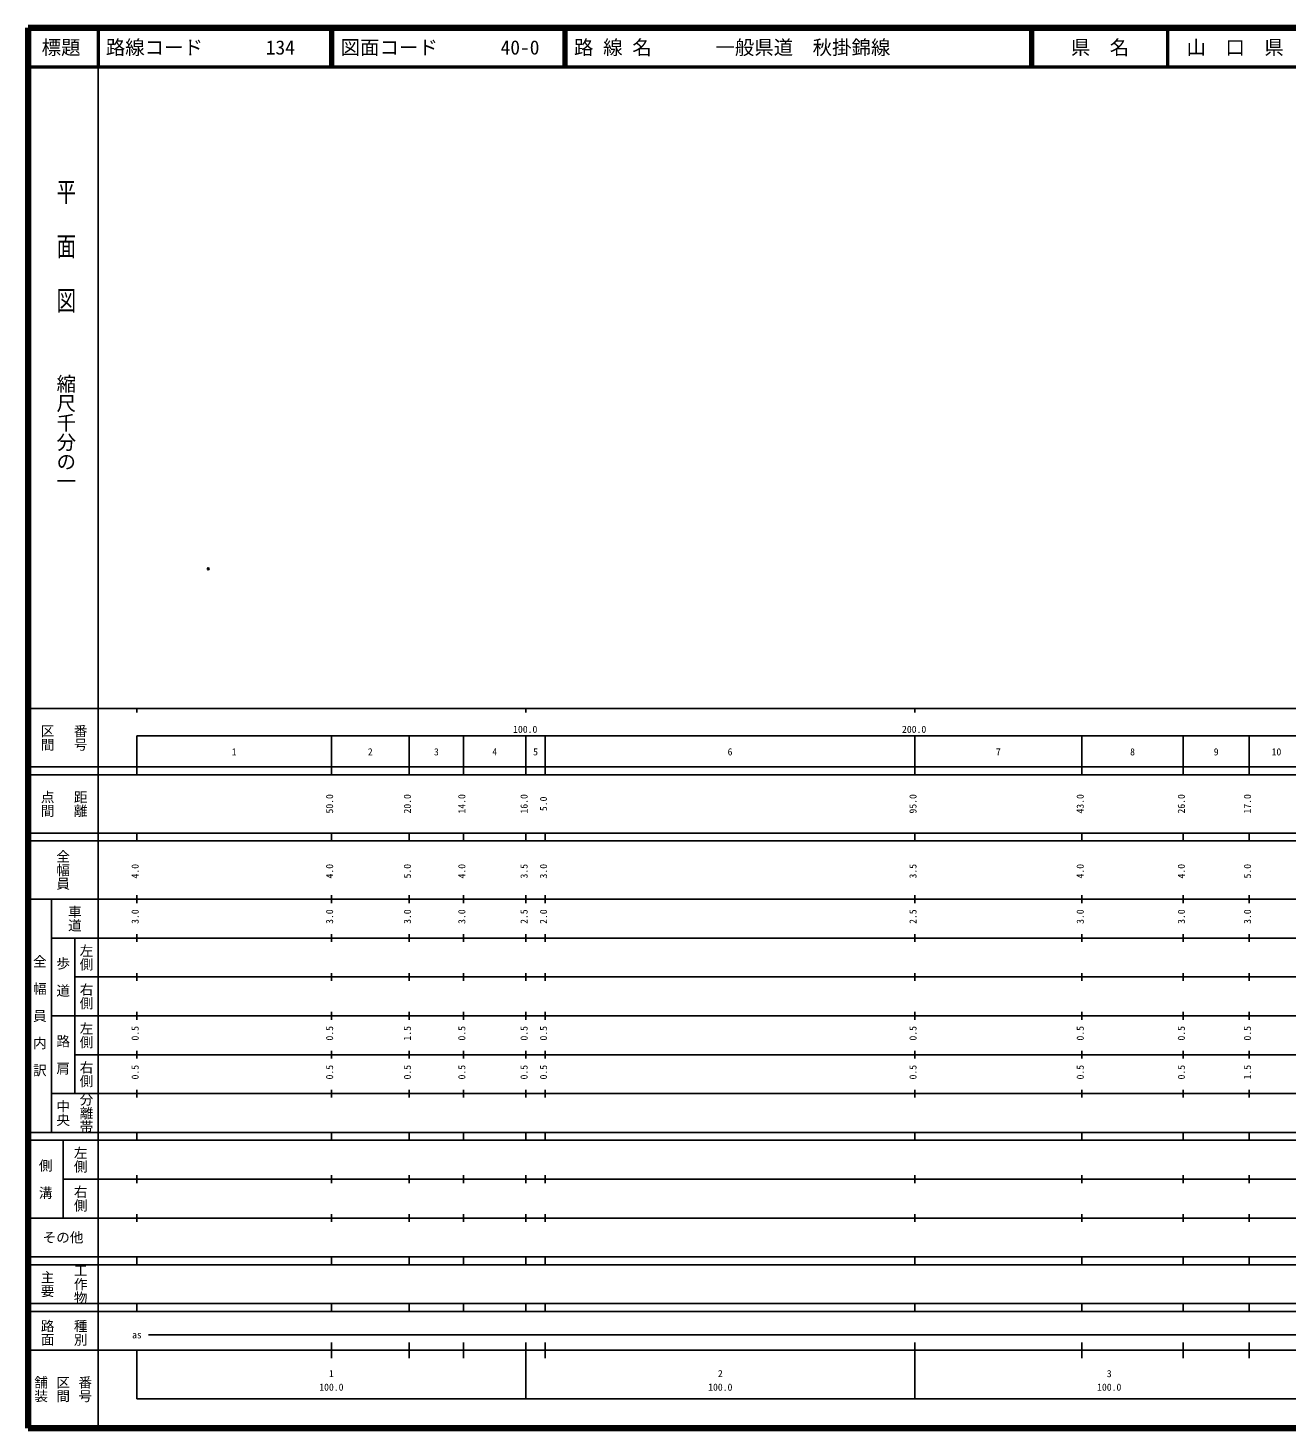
# Model space of a CAD drawing. Units: millimetres on the paper. Extents: x 40 to 680, y 20 to 380.
# Drawn here: x 40 to 363.7, y 20 to 380 of the extents above; entities that cross this region are included whole.
import ezdxf
from ezdxf.enums import TextEntityAlignment as Align

# ---------------------------------------------------------------- set-up
doc = ezdxf.new("R2010")
doc.units = ezdxf.units.MM
doc.header["$PDMODE"] = 32
doc.header["$PDSIZE"] = 0.5
doc.layers.add('M-OTRS', color=6, linetype='Continuous')
doc.layers.add('M-TTL-TXT', color=7, linetype='Continuous')
for name, color, linetype, lineweight in [('M-TTL', 2, 'Continuous', 140), ('M-TTL-BAND', 7, 'Continuous', 25), ('M-TTL-LINE', 7, 'Continuous', 50)]:
    doc.layers.add(name, color=color, linetype=linetype, lineweight=lineweight)
doc.styles.add('@ＭＳ ゴシック', font='')
doc.styles.add('ＭＳ ゴシック', font='')
doc.styles.get('@ＭＳ ゴシック').set_extended_font_data('@MS Gothic')
doc.styles.get('ＭＳ ゴシック').set_extended_font_data('MS Gothic')

msp = doc.modelspace()

# ---------------------------------------------------------------- linework, layer by layer
at = {"layer": 'M-OTRS'}
msp.add_point((86.36, 240.963), dxfattribs=at)
at = {"layer": 'M-TTL'}
for p, q in [((40, 380), (40, 20)), ((680, 380), (40, 380)), ((40, 20), (680, 20))]:
    msp.add_line(p, q, dxfattribs=at)
at = {"layer": 'M-TTL-BAND'}
for p, q in [((58, 370), (58, 20)), ((40, 205), (579, 205)), ((68, 205), (68, 204)), ((168, 205), (168, 204)), ((268, 205), (268, 204)), ((68, 198), (579, 198)), ((68, 198), (68, 188)), ((118, 188), (118, 198)), ((138, 188), (138, 198)), ((152, 188), (152, 198)), ((168, 188), (168, 198)), ((173, 188), (173, 198)), ((268, 188), (268, 198)), ((311, 188), (311, 198)), ((337, 188), (337, 198)), ((354, 188), (354, 198)), ((40, 190), (579, 190)), ((40, 188), (579, 188)), ((40, 173), (579, 173)), ((68, 171), (68, 173)), ((118, 171), (118, 173)), ((138, 171), (138, 173)), ((152, 171), (152, 173)), ((168, 171), (168, 173)), ((173, 171), (173, 173)), ((268, 171), (268, 173)), ((311, 171), (311, 173)), ((337, 171), (337, 173)), ((354, 171), (354, 173)), ((40, 171), (579, 171)), ((40, 156), (579, 156)), ((46, 96), (46, 156)), ((68, 155), (68, 157)), ((118, 155), (118, 157)), ((138, 155), (138, 157)), ((152, 155), (152, 157)), ((168, 155), (168, 157)), ((173, 155), (173, 157)), ((268, 155), (268, 157)), ((311, 155), (311, 157)), ((337, 155), (337, 157)), ((354, 155), (354, 157)), ((46, 146), (579, 146)), ((52, 146), (52, 106)), ((68, 145), (68, 147)), ((118, 145), (118, 147)), ((138, 145), (138, 147)), ((152, 145), (152, 147)), ((168, 145), (168, 147)), ((173, 145), (173, 147)), ((268, 145), (268, 147)), ((311, 145), (311, 147)), ((337, 145), (337, 147)), ((354, 145), (354, 147)), ((68, 135), (68, 137)), ((118, 135), (118, 137)), ((138, 135), (138, 137)), ((152, 135), (152, 137)), ((168, 135), (168, 137)), ((173, 135), (173, 137)), ((268, 135), (268, 137)), ((311, 135), (311, 137)), ((337, 135), (337, 137)), ((354, 135), (354, 137)), ((52, 136), (579, 136)), ((46, 126), (579, 126)), ((68, 125), (68, 127)), ((118, 125), (118, 127)), ((138, 125), (138, 127)), ((152, 125), (152, 127)), ((168, 125), (168, 127)), ((173, 125), (173, 127)), ((268, 125), (268, 127)), ((311, 125), (311, 127)), ((337, 125), (337, 127)), ((354, 125), (354, 127)), ((52, 116), (579, 116)), ((68, 115), (68, 117)), ((118, 115), (118, 117)), ((138, 115), (138, 117)), ((152, 115), (152, 117)), ((168, 115), (168, 117)), ((173, 115), (173, 117)), ((268, 115), (268, 117)), ((311, 115), (311, 117)), ((337, 115), (337, 117)), ((354, 115), (354, 117)), ((46, 106), (579, 106)), ((68, 105), (68, 107)), ((118, 105), (118, 107)), ((138, 105), (138, 107)), ((152, 105), (152, 107)), ((168, 105), (168, 107)), ((173, 105), (173, 107)), ((268, 105), (268, 107)), ((311, 105), (311, 107)), ((337, 105), (337, 107)), ((354, 105), (354, 107)), ((40, 96), (579, 96)), ((40, 94), (579, 94)), ((49, 94), (49, 74)), ((68, 94), (68, 96)), ((118, 94), (118, 96)), ((138, 94), (138, 96)), ((152, 94), (152, 96)), ((168, 94), (168, 96)), ((173, 94), (173, 96)), ((268, 94), (268, 96)), ((311, 94), (311, 96)), ((337, 94), (337, 96)), ((354, 94), (354, 96)), ((49, 84), (579, 84)), ((68, 83), (68, 85)), ((118, 83), (118, 85)), ((138, 83), (138, 85)), ((152, 83), (152, 85)), ((168, 83), (168, 85)), ((173, 83), (173, 85)), ((268, 83), (268, 85)), ((311, 83), (311, 85)), ((337, 83), (337, 85)), ((354, 83), (354, 85)), ((40, 74), (579, 74)), ((68, 73), (68, 75)), ((118, 73), (118, 75)), ((138, 73), (138, 75)), ((152, 73), (152, 75)), ((168, 73), (168, 75)), ((173, 73), (173, 75)), ((268, 73), (268, 75)), ((311, 73), (311, 75)), ((337, 73), (337, 75)), ((354, 73), (354, 75)), ((40, 64), (579, 64)), ((40, 62), (579, 62)), ((68, 62), (68, 64)), ((118, 62), (118, 64)), ((138, 62), (138, 64)), ((152, 62), (152, 64)), ((168, 62), (168, 64)), ((173, 62), (173, 64)), ((268, 62), (268, 64)), ((311, 62), (311, 64)), ((337, 62), (337, 64)), ((354, 62), (354, 64)), ((40, 52), (579, 52)), ((68, 50), (68, 52)), ((118, 50), (118, 52)), ((138, 50), (138, 52)), ((152, 50), (152, 52)), ((168, 50), (168, 52)), ((173, 50), (173, 52)), ((268, 50), (268, 52)), ((311, 50), (311, 52)), ((337, 50), (337, 52)), ((354, 50), (354, 52)), ((40, 50), (579, 50)), ((71, 44), (565, 44)), ((40, 40), (579, 40)), ((68, 40), (68, 27.5)), ((118, 38), (118, 42)), ((138, 38), (138, 42)), ((152, 38), (152, 42)), ((168, 27.5), (168, 42)), ((173, 38), (173, 42)), ((268, 27.5), (268, 42)), ((311, 38), (311, 42)), ((337, 38), (337, 42)), ((354, 38), (354, 42)), ((68, 27.5), (579, 27.5))]:
    msp.add_line(p, q, dxfattribs=at)
at = {"layer": 'M-TTL-LINE'}
for p, q in [((58, 380), (58, 370)), ((117.75, 380), (117.75, 370)), ((118.25, 380), (118.25, 370)), ((177.75, 380), (177.75, 370)), ((178.25, 380), (178.25, 370)), ((297.75, 380), (297.75, 370)), ((298.25, 380), (298.25, 370)), ((333, 380), (333, 370)), ((40, 370), (680, 370))]:
    msp.add_line(p, q, dxfattribs=at)

# ---------------------------------------------------------------- texts
at = {"layer": 'M-TTL-BAND', "style": '@ＭＳ ゴシック', "width": 1.4}
msp.add_text('平  面  図', height=3.666, rotation=270, dxfattribs=at).set_placement((49.777, 306.475), align=Align.MIDDLE_RIGHT)
at = {"layer": 'M-TTL-BAND', "style": '@ＭＳ ゴシック'}
msp.add_text('縮尺千分の一', height=3.666, rotation=270, dxfattribs=at).set_placement((49.777, 261.03), align=Align.MIDDLE_RIGHT)
for s, p in [('区間', (45, 197.5)), ('番号', (53.5, 197.5)), ('点間', (45, 180.5)), ('距離', (53.5, 180.5)), ('全幅員', (49, 163.5)), ('車道', (52, 151)), ('左側', (55, 141)), ('全\u3000幅\u3000員\u3000内\u3000訳', (43, 126)), ('歩\u3000道', (49, 136)), ('右側', (55, 131)), ('左側', (55, 121)), ('路\u3000肩', (49, 116)), ('右側', (55, 111)), ('分離帯', (55, 101)), ('中央', (49, 101)), ('左側', (53.5, 89)), ('側\u3000溝', (44.5, 84)), ('右側', (53.5, 79)), ('工作物', (53.5, 57)), ('主要', (45, 57)), ('路面', (45, 44.5)), ('種別', (53.5, 44.5)), ('舗装', (43.333, 30)), ('区間', (49, 30)), ('番号', (54.667, 30))]:
    msp.add_text(s, height=2.566, rotation=270, dxfattribs=at).set_placement(p, align=Align.MIDDLE_CENTER)
at = {"layer": 'M-TTL-BAND', "style": 'ＭＳ ゴシック'}
for s, p in [('100.0', (167.844, 198.195)), ('200.0', (267.844, 198.195)), ('1', (93, 192.405)), ('2', (128, 192.405)), ('3', (145, 192.405)), ('4', (160, 192.405)), ('5', (170.5, 192.405)), ('6', (220.5, 192.405)), ('7', (289.5, 192.405)), ('8', (324, 192.405)), ('9', (345.5, 192.405)), ('10', (361, 192.405)), ('as', (68, 42.5)), ('1', (118, 32.523)), ('2', (218, 32.523)), ('3', (318, 32.523)), ('100.0', (118, 29.033)), ('100.0', (218, 29.033)), ('100.0', (318, 29.033))]:
    msp.add_text(s, height=1.833, dxfattribs=at).set_placement(p, align=Align.BOTTOM_CENTER)
for s, p in [('50.0', (119, 180.5)), ('20.0', (139, 180.5)), ('14.0', (153, 180.5)), ('16.0', (169, 180.5)), ('5.0', (174, 180.5)), ('95.0', (269, 180.5)), ('43.0', (312, 180.5)), ('26.0', (338, 180.5)), ('17.0', (355, 180.5)), ('4.0', (69, 163.174)), ('4.0', (119, 163.174)), ('5.0', (139, 163.174)), ('4.0', (153, 163.174)), ('3.5', (169, 163.174)), ('3.0', (174, 163.174)), ('3.5', (269, 163.174)), ('4.0', (312, 163.174)), ('4.0', (338, 163.174)), ('5.0', (355, 163.174)), ('3.0', (69, 151.5)), ('3.0', (119, 151.5)), ('3.0', (139, 151.5)), ('3.0', (153, 151.5)), ('2.5', (169, 151.5)), ('2.0', (174, 151.5)), ('2.5', (269, 151.5)), ('3.0', (312, 151.5)), ('3.0', (338, 151.5)), ('3.0', (355, 151.5)), ('0.5', (69, 121.5)), ('0.5', (119, 121.5)), ('1.5', (139, 121.5)), ('0.5', (153, 121.5)), ('0.5', (169, 121.5)), ('0.5', (174, 121.5)), ('0.5', (269, 121.5)), ('0.5', (312, 121.5)), ('0.5', (338, 121.5)), ('0.5', (355, 121.5)), ('0.5', (69, 111.5)), ('0.5', (119, 111.5)), ('0.5', (139, 111.5)), ('0.5', (153, 111.5)), ('0.5', (169, 111.5)), ('0.5', (174, 111.5)), ('0.5', (269, 111.5)), ('0.5', (312, 111.5)), ('0.5', (338, 111.5)), ('1.5', (355, 111.5))]:
    msp.add_text(s, height=1.833, rotation=90, dxfattribs=at).set_placement(p, align=Align.BOTTOM_CENTER)
msp.add_text('その他', height=2.566, dxfattribs=at).set_placement((49, 69), align=Align.MIDDLE_CENTER)
at = {"layer": 'M-TTL-TXT', "style": 'ＭＳ ゴシック'}
for s, p in [('標題', (48.5, 375)), ('県\u3000名', (315.625, 375)), ('山\u3000口\u3000県', (350.375, 375))]:
    msp.add_text(s, height=3.666, dxfattribs=at).set_placement(p, align=Align.MIDDLE_CENTER)
for s, p in [('路線コード', (60, 375)), ('134', (101.142, 375)), ('図面コード', (120.38, 375)), ('40-0', (161.521, 375)), ('路 線 名', (180.38, 375)), ('一般県道\u3000秋掛錦線', (216.734, 375))]:
    msp.add_text(s, height=3.666, dxfattribs=at).set_placement(p, align=Align.MIDDLE_LEFT)

doc.saveas('drawing.dxf')
